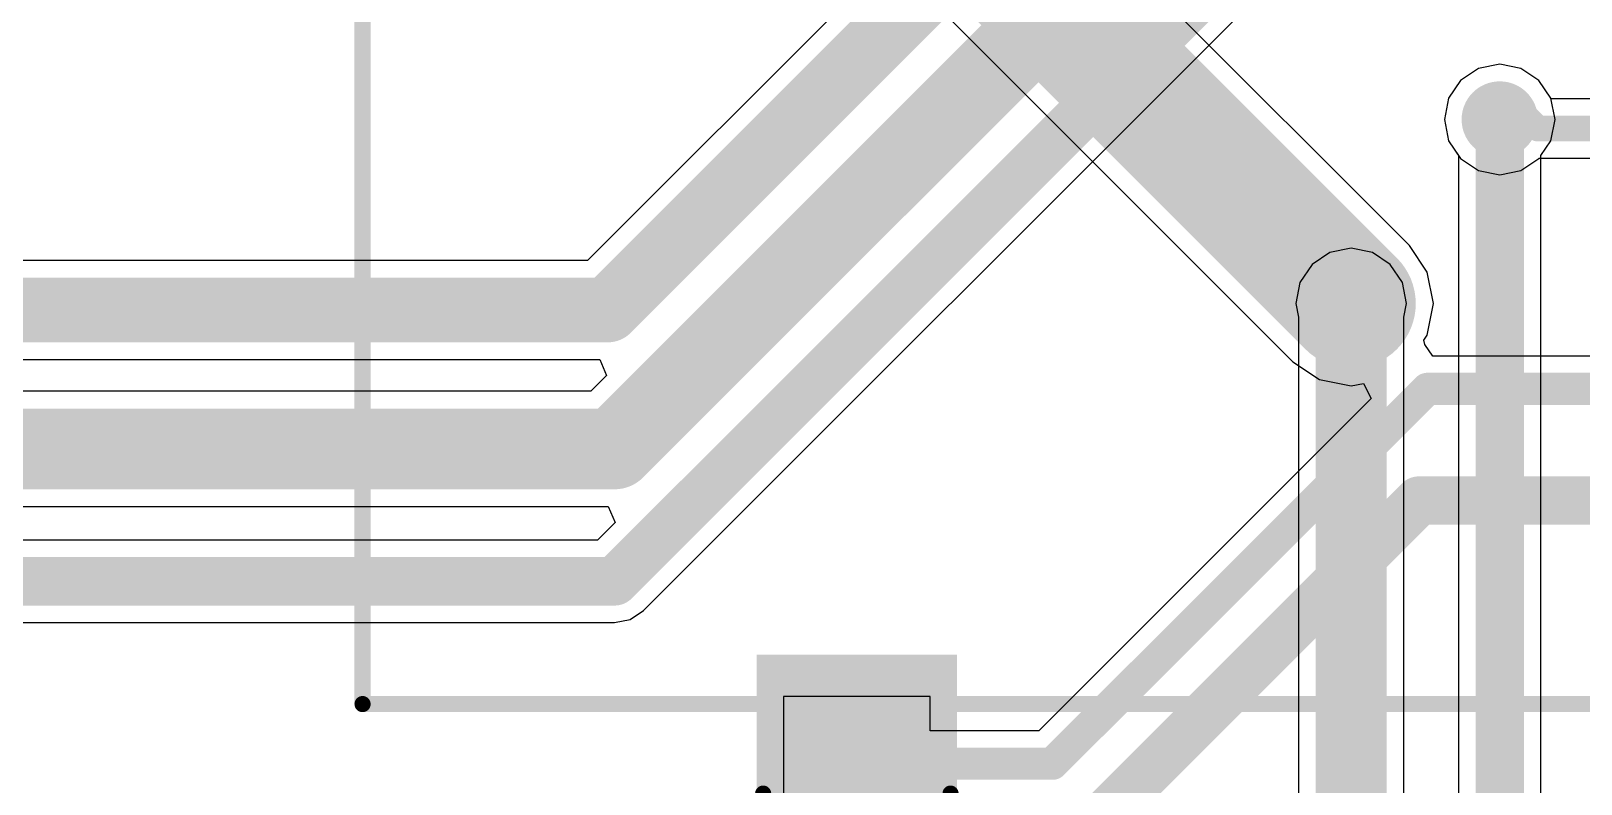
# Model space of a CAD drawing. Header units: millimetres. Extents: x -0.27 to 4.7, y -0.39 to 2.83.
# Drawn here: x 1.6214 to 2.1011, y 0.9353 to 1.1684 of the extents above; entities that cross this region are included whole.
import ezdxf

# ---------------------------------------------------------------- set-up
doc = ezdxf.new("R2010")
doc.units = ezdxf.units.MM
doc.header["$MEASUREMENT"] = 0
for name, color, linetype in [('BottomLayer', 5, 'Continuous'), ('BottomSolder', 6, 'Continuous'), ('TopLayer', 1, 'Continuous'), ('TopOverlay', 2, 'Continuous'), ('TopPaste', 8, 'Continuous'), ('TopSolder', 216, 'Continuous'), ('ViaHoleLayer', 16, 'Continuous')]:
    doc.layers.add(name, color=color, linetype=linetype)

# ---------------------------------------------------------------- blocks, each defined once
blk = doc.blocks.new('OLED_0_96________2C_12')
at = {"layer": 'TopOverlay', "const_width": 0.005}
for points in [[(-0.539, -1.036), (-0.539, 0.062)], [(-0.539, -1.036), (0.539, -1.036)]]:
    blk.add_lwpolyline(points, dxfattribs=at)
at = {"layer": 'TopOverlay', "const_width": 0.0025}
blk.add_lwpolyline([(-0.54025, -1.036, 1), (-0.53775, -1.036, 1)], format="xyb", close=True, dxfattribs=at)
blk.add_lwpolyline([(-0.54025, -1.036, 1), (-0.53775, -1.036, 1)], format="xyb", close=True, dxfattribs=at)
blk = doc.blocks.new('SOD_323_156')
at = {"layer": 'TopLayer'}
for points in [[(-0.02953, -0.01772), (-0.06102, -0.01772), (-0.06102, 0.01772), (-0.02953, 0.01772)], [(0.06102, -0.01772), (0.02953, -0.01772), (0.02953, 0.01772), (0.06102, 0.01772)]]:
    blk.add_hatch(color=1, dxfattribs=at).paths.add_polyline_path(points)
at = {"layer": 'TopOverlay'}
for points in [[(-0.079, 0.019), (-0.036, 0.019), (-0.036, 0.031), (-0.079, 0.031)], [(-0.079, -0.02), (-0.062, -0.02), (-0.062, 0.02), (-0.079, 0.02)], [(-0.079, -0.031), (-0.036, -0.031), (-0.036, -0.019), (-0.079, -0.019)]]:
    blk.add_hatch(color=2, dxfattribs=at).paths.add_polyline_path(points)
at = {"layer": 'TopPaste'}
for points in [[(-0.02953, -0.01772), (-0.06102, -0.01772), (-0.06102, 0.01772), (-0.02953, 0.01772)], [(0.06102, -0.01772), (0.02953, -0.01772), (0.02953, 0.01772), (0.06102, 0.01772)]]:
    blk.add_hatch(color=8, dxfattribs=at).paths.add_polyline_path(points)
at = {"layer": 'TopSolder'}
for points in [[(-0.02736, -0.01988), (-0.06319, -0.01988), (-0.06319, 0.01988), (-0.02736, 0.01988)], [(0.06319, -0.01988), (0.02736, -0.01988), (0.02736, 0.01988), (0.06319, 0.01988)]]:
    blk.add_hatch(color=216, dxfattribs=at).paths.add_polyline_path(points)
at = {"layer": 'TopOverlay', "const_width": 0.005}
for points in [[(0.037, 0.029), (-0.036, 0.029)], [(0.037, 0.022), (0.037, 0.029)], [(0.037, -0.029), (0.037, -0.022)], [(0.037, -0.029), (-0.036, -0.029)]]:
    blk.add_lwpolyline(points, dxfattribs=at)
at = {"layer": 'TopOverlay', "const_width": 0.0025}
for points in [[(-0.03725, 0.029, 1), (-0.03475, 0.029, 1)], [(0.03575, 0.029, 1), (0.03825, 0.029, 1)], [(0.03575, 0.029, 1), (0.03825, 0.029, 1)], [(0.03575, 0.022, 1), (0.03825, 0.022, 1)], [(0.03575, -0.022, 1), (0.03825, -0.022, 1)], [(-0.03725, -0.029, 1), (-0.03475, -0.029, 1)], [(0.03575, -0.029, 1), (0.03825, -0.029, 1)], [(0.03575, -0.029, 1), (0.03825, -0.029, 1)]]:
    blk.add_lwpolyline(points, format="xyb", close=True, dxfattribs=at)

msp = doc.modelspace()

# ---------------------------------------------------------------- hatches: boundary and pattern name
at = {"layer": 'BottomLayer'}
h = msp.add_hatch(color=5, dxfattribs=at)
edge = h.paths.add_edge_path()
edge.add_arc((2.076, 1.141), 0.01181, 0, 360)
h = msp.add_hatch(color=5, dxfattribs=at)
edge = h.paths.add_edge_path()
edge.add_arc((2.03, 1.084), 0.01181, 0, 360)
at = {"layer": 'BottomSolder'}
h = msp.add_hatch(color=6, dxfattribs=at)
edge = h.paths.add_edge_path()
edge.add_arc((2.076, 1.141), 0.00591, 0, 360)
h = msp.add_hatch(color=6, dxfattribs=at)
edge = h.paths.add_edge_path()
edge.add_arc((2.03, 1.084), 0.00591, 0, 360)
at = {"layer": 'TopLayer'}
h = msp.add_hatch(color=1, dxfattribs=at)
edge = h.paths.add_edge_path()
edge.add_arc((2.076, 1.141), 0.01181, 0, 360)
h = msp.add_hatch(color=1, dxfattribs=at)
edge = h.paths.add_edge_path()
edge.add_arc((2.03, 1.084), 0.01181, 0, 360)
at = {"layer": 'TopSolder'}
h = msp.add_hatch(color=216, dxfattribs=at)
edge = h.paths.add_edge_path()
edge.add_arc((2.076, 1.141), 0.00591, 0, 360)
h = msp.add_hatch(color=216, dxfattribs=at)
edge = h.paths.add_edge_path()
edge.add_arc((2.03, 1.084), 0.00591, 0, 360)
at = {"layer": 'ViaHoleLayer'}
h = msp.add_hatch(color=16, dxfattribs=at)
edge = h.paths.add_edge_path()
edge.add_arc((2.076, 1.141), 0.00591, 0, 360)
h = msp.add_hatch(color=16, dxfattribs=at)
edge = h.paths.add_edge_path()
edge.add_arc((2.03, 1.084), 0.00591, 0, 360)

# ---------------------------------------------------------------- linework, layer by layer
at = {"layer": 'BottomLayer'}
for p, q in [((2.2601, 1.56381), (1.79358, 1.09729)), ((1.81101, 0.98899), (2.29023, 1.4682)), ((2.06944, 1.15684), (2.06388, 1.15312)), ((2.076, 1.15814), (2.06944, 1.15684)), ((2.08256, 1.15684), (2.076, 1.15814)), ((2.08812, 1.15312), (2.08256, 1.15684)), ((2.06388, 1.15312), (2.06016, 1.14756)), ((2.09184, 1.14756), (2.08812, 1.15312)), ((2.06016, 1.14756), (2.05886, 1.141)), ((2.09314, 1.141), (2.09184, 1.14756)), ((2.05886, 1.141), (2.06016, 1.13444)), ((2.09184, 1.13444), (2.09314, 1.141)), ((2.06016, 1.13444), (2.06326, 1.12982)), ((2.08874, 1.12982), (2.09184, 1.13444)), ((2.06326, 1.12982), (2.06326, 0.63018)), ((2.08874, 0.63018), (2.08874, 1.12982)), ((2.02344, 1.09984), (2.01788, 1.09612)), ((2.03, 1.10114), (2.02344, 1.09984)), ((2.03656, 1.09984), (2.03, 1.10114)), ((2.04212, 1.09612), (2.03656, 1.09984)), ((1.79358, 1.09729), (1.51437, 1.09729)), ((2.01788, 1.09612), (2.01416, 1.09056)), ((2.04584, 1.09056), (2.04212, 1.09612)), ((2.01416, 1.09056), (2.01286, 1.084)), ((2.04714, 1.084), (2.04584, 1.09056)), ((2.01286, 1.084), (2.01369, 1.07984)), ((2.01369, 1.07984), (2.01369, 0.81016)), ((2.04631, 1.07984), (2.04714, 1.084)), ((2.04631, 0.81016), (2.04631, 1.07984)), ((1.51437, 1.06671), (1.7974, 1.06671)), ((1.7974, 1.06671), (1.79947, 1.06171)), ((1.79947, 1.06171), (1.79461, 1.05684)), ((1.79461, 1.05684), (1.498, 1.05684)), ((1.50539, 1.02116), (1.80006, 1.02116)), ((1.80006, 1.02116), (1.80223, 1.01625)), ((1.80223, 1.01625), (1.79672, 1.01074)), ((1.79672, 1.01074), (1.526, 1.01074)), ((1.80688, 0.98623), (1.81101, 0.98899)), ((1.53128, 0.98526), (1.802, 0.98526)), ((1.802, 0.98526), (1.80688, 0.98623))]:
    msp.add_line(p, q, dxfattribs=at)
for points, const_width in [([(1.79991, 1.082), (2.27091, 1.553)], 0.02), ([(1.802, 1.039), (2.28095, 1.51795)], 0.025), ([(1.802, 0.998), (2.28495, 1.48095)], 0.015), ([(2.076, 0.619), (2.076, 1.14167)], 0.015), ([(2.03, 0.806), (2.03, 1.084)], 0.022), ([(1.507, 1.082), (1.79991, 1.082)], 0.02), ([(1.498, 1.039), (1.802, 1.039)], 0.025), ([(1.526, 0.998), (1.802, 0.998)], 0.015)]:
    msp.add_lwpolyline(points, dxfattribs=dict(at, const_width=const_width))
for points, const_width in [([(2.07225, 1.14167, 1), (2.07975, 1.14167, 1)], 0.0075), ([(2.0245, 1.084, 1), (2.0355, 1.084, 1)], 0.011), ([(1.79491, 1.082, 1), (1.80491, 1.082, 1)], 0.01), ([(1.79491, 1.082, 1), (1.80491, 1.082, 1)], 0.01), ([(1.79575, 1.039, 1), (1.80825, 1.039, 1)], 0.0125), ([(1.79575, 1.039, 1), (1.80825, 1.039, 1)], 0.0125), ([(1.79825, 0.998, 1), (1.80575, 0.998, 1)], 0.0075), ([(1.79825, 0.998, 1), (1.80575, 0.998, 1)], 0.0075)]:
    msp.add_lwpolyline(points, format="xyb", close=True, dxfattribs=dict(at, const_width=const_width))
at = {"layer": 'TopLayer'}
for p, q in [((2.04802, 1.10202), (1.94531, 1.20474)), ((1.9018, 1.17615), (2.01198, 1.06598)), ((2.06944, 1.15684), (2.06388, 1.15312)), ((2.076, 1.15814), (2.06944, 1.15684)), ((2.08256, 1.15684), (2.076, 1.15814)), ((2.08812, 1.15312), (2.08256, 1.15684)), ((2.06388, 1.15312), (2.06016, 1.14756)), ((2.09184, 1.14756), (2.08812, 1.15312)), ((2.06016, 1.14756), (2.05886, 1.141)), ((2.09187, 1.1474), (2.09184, 1.14756)), ((2.64315, 1.1474), (2.09187, 1.1474)), ((2.05886, 1.141), (2.06016, 1.13444)), ((2.06016, 1.13444), (2.06388, 1.12888)), ((2.06388, 1.12888), (2.06944, 1.12516)), ((2.08256, 1.12516), (2.08812, 1.12888)), ((2.08812, 1.12888), (2.08823, 1.12905)), ((2.08823, 1.12905), (2.35321, 1.12905)), ((2.06944, 1.12516), (2.076, 1.12386)), ((2.076, 1.12386), (2.08256, 1.12516)), ((2.05355, 1.09375), (2.04802, 1.10202)), ((2.05549, 1.084), (2.05355, 1.09375)), ((2.05355, 1.07425), (2.05549, 1.084)), ((2.05249, 1.07266), (2.05355, 1.07425)), ((2.05279, 1.07132), (2.05249, 1.07266)), ((2.05524, 1.06777), (2.05279, 1.07132)), ((2.01198, 1.06598), (2.02025, 1.06045)), ((2.3247, 1.06777), (2.05524, 1.06777)), ((2.02025, 1.06045), (2.03, 1.05851)), ((2.03, 1.05851), (2.03377, 1.05926)), ((2.03377, 1.05926), (2.03623, 1.05465)), ((2.03623, 1.05465), (1.93333, 0.95175)), ((1.89972, 0.9623), (1.85428, 0.9623)), ((1.85428, 0.9623), (1.85428, 0.9208)), ((1.89972, 0.95175), (1.89972, 0.9623)), ((1.93333, 0.95175), (1.89972, 0.95175))]:
    msp.add_line(p, q, dxfattribs=at)
for points, const_width in [([(1.91982, 1.19418), (2.03, 1.084)], 0.04), ([(2.085, 1.141), (2.08778, 1.13822)], 0.008), ([(2.08778, 1.13822), (2.67478, 1.13822)], 0.008), ([(1.93755, 0.94155), (2.05358, 1.05758)], 0.01), ([(2.05358, 1.05758), (2.67767, 1.05758)], 0.01), ([(1.94481, 0.91681), (2.051, 1.023)], 0.015), ([(2.051, 1.023), (2.592, 1.023)], 0.015), ([(1.877, 0.94155), (1.93755, 0.94155)], 0.01)]:
    msp.add_lwpolyline(points, dxfattribs=dict(at, const_width=const_width))
for points, const_width in [([(2.083, 1.141, 1), (2.087, 1.141, 1)], 0.004), ([(2.08578, 1.13822, 1), (2.08978, 1.13822, 1)], 0.004), ([(2.08578, 1.13822, 1), (2.08978, 1.13822, 1)], 0.004), ([(2.02, 1.084, 1), (2.04, 1.084, 1)], 0.02), ([(2.05108, 1.05758, 1), (2.05608, 1.05758, 1)], 0.005), ([(2.05108, 1.05758, 1), (2.05608, 1.05758, 1)], 0.005), ([(2.04725, 1.023, 1), (2.05475, 1.023, 1)], 0.0075), ([(2.04725, 1.023, 1), (2.05475, 1.023, 1)], 0.0075), ([(1.8745, 0.94155, 1), (1.8795, 0.94155, 1)], 0.005), ([(1.93505, 0.94155, 1), (1.94005, 0.94155, 1)], 0.005), ([(1.93505, 0.94155, 1), (1.94005, 0.94155, 1)], 0.005)]:
    msp.add_lwpolyline(points, format="xyb", close=True, dxfattribs=dict(at, const_width=const_width))

# ---------------------------------------------------------------- block references
msp.add_blockref('OLED_0_96________2C_12', (2.263, 1.996))
at = {"rotation": 270}
msp.add_blockref('SOD_323_156', (1.877, 0.89628), dxfattribs=at)

doc.saveas('drawing.dxf')
